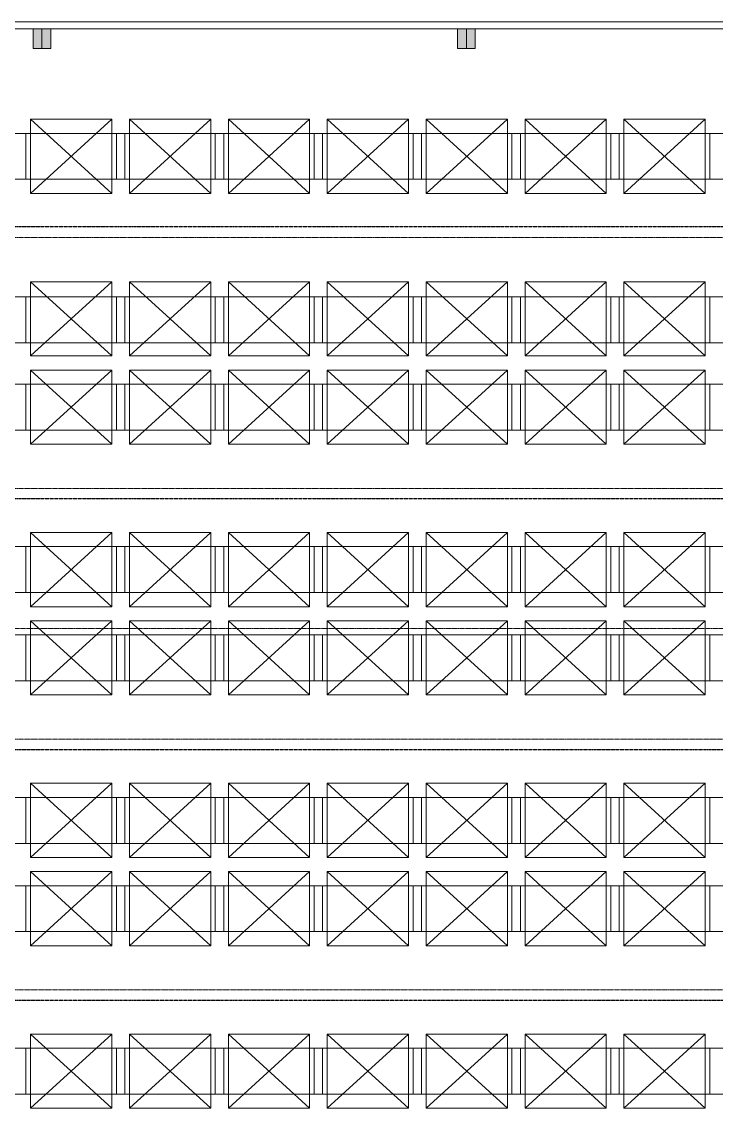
# Model space of a CAD drawing. Header units: millimetres. Extents: x -50460 to 50460, y -35640 to 35640.
# Drawn here: x -3495 to 6338, y -15590 to -210 of the extents above; entities that cross this region are included whole.
import ezdxf

# ---------------------------------------------------------------- set-up
doc = ezdxf.new("R2010")
doc.units = ezdxf.units.MM
doc.linetypes.add('双点画线', pattern=[22, 12, -2, 2, -2, 2, -2])
doc.linetypes.add('点画线', pattern=[18, 12, -2, 2, -2])
for name, color, linetype, lineweight in [('7', 30, '双点画线', 18), ('PALLET', 4, 'Continuous', 18), ('RackFrame', 5, 'Continuous', 18), ('WALL-MOVE', 6, 'Continuous', 18), ('中心线层', 1, '点画线', 18), ('尺寸线层', 4, 'Continuous', 18), ('细线', 7, 'Continuous', 18)]:
    doc.layers.add(name, color=color, linetype=linetype, lineweight=lineweight)

# ---------------------------------------------------------------- blocks, each defined once
blk = doc.blocks.new('*X261')
at = {"layer": 'PALLET', "linetype": 'Continuous', "lineweight": 18}
for p, q in [((1835, 150), (685, 1200)), ((1835, 1200), (685, 150))]:
    blk.add_line(p, q, dxfattribs=at)
blk.add_lwpolyline([(1835, 1200), (685, 1200), (685, 150), (1835, 150), (1835, 1200)], dxfattribs=at)
blk = doc.blocks.new('*X262')
at = {"layer": 'PALLET', "linetype": 'Continuous', "lineweight": 18}
for p, q in [((1835, 150), (685, 1200)), ((1835, 1200), (685, 150))]:
    blk.add_line(p, q, dxfattribs=at)
blk.add_lwpolyline([(1835, 1200), (685, 1200), (685, 150), (1835, 150), (1835, 1200)], dxfattribs=at)
blk = doc.blocks.new('*X263')
at = {"layer": 'PALLET', "linetype": 'Continuous', "lineweight": 18}
for p, q in [((1835, 150), (685, 1200)), ((1835, 1200), (685, 150))]:
    blk.add_line(p, q, dxfattribs=at)
blk.add_lwpolyline([(1835, 1200), (685, 1200), (685, 150), (1835, 150), (1835, 1200)], dxfattribs=at)
blk = doc.blocks.new('*X264')
at = {"layer": 'PALLET', "linetype": 'Continuous', "lineweight": 18}
for p, q in [((1835, 150), (685, 1200)), ((1835, 1200), (685, 150))]:
    blk.add_line(p, q, dxfattribs=at)
blk.add_lwpolyline([(1835, 1200), (685, 1200), (685, 150), (1835, 150), (1835, 1200)], dxfattribs=at)
blk = doc.blocks.new('*X265')
at = {"layer": 'PALLET', "linetype": 'Continuous', "lineweight": 18}
for p, q in [((1835, 150), (685, 1200)), ((1835, 1200), (685, 150))]:
    blk.add_line(p, q, dxfattribs=at)
blk.add_lwpolyline([(1835, 1200), (685, 1200), (685, 150), (1835, 150), (1835, 1200)], dxfattribs=at)
blk = doc.blocks.new('*X266')
at = {"layer": 'PALLET', "linetype": 'Continuous', "lineweight": 18}
for p, q in [((1835, 150), (685, 1200)), ((1835, 1200), (685, 150))]:
    blk.add_line(p, q, dxfattribs=at)
blk.add_lwpolyline([(1835, 1200), (685, 1200), (685, 150), (1835, 150), (1835, 1200)], dxfattribs=at)
blk = doc.blocks.new('*X267')
at = {"layer": 'PALLET', "linetype": 'Continuous', "lineweight": 18}
for p, q in [((1835, 150), (685, 1200)), ((1835, 1200), (685, 150))]:
    blk.add_line(p, q, dxfattribs=at)
blk.add_lwpolyline([(1835, 1200), (685, 1200), (685, 150), (1835, 150), (1835, 1200)], dxfattribs=at)
blk = doc.blocks.new('*X294')
at = {"layer": 'PALLET', "linetype": 'Continuous', "lineweight": 18}
for p, q in [((1835, 150), (685, 1200)), ((1835, 1200), (685, 150))]:
    blk.add_line(p, q, dxfattribs=at)
blk.add_lwpolyline([(1835, 1200), (685, 1200), (685, 150), (1835, 150), (1835, 1200)], dxfattribs=at)
blk = doc.blocks.new('*X295')
at = {"layer": 'PALLET', "linetype": 'Continuous', "lineweight": 18}
for p, q in [((1835, 150), (685, 1200)), ((1835, 1200), (685, 150))]:
    blk.add_line(p, q, dxfattribs=at)
blk.add_lwpolyline([(1835, 1200), (685, 1200), (685, 150), (1835, 150), (1835, 1200)], dxfattribs=at)
blk = doc.blocks.new('*X296')
at = {"layer": 'PALLET', "linetype": 'Continuous', "lineweight": 18}
for p, q in [((1835, 150), (685, 1200)), ((1835, 1200), (685, 150))]:
    blk.add_line(p, q, dxfattribs=at)
blk.add_lwpolyline([(1835, 1200), (685, 1200), (685, 150), (1835, 150), (1835, 1200)], dxfattribs=at)
blk = doc.blocks.new('*X297')
at = {"layer": 'PALLET', "linetype": 'Continuous', "lineweight": 18}
for p, q in [((1835, 150), (685, 1200)), ((1835, 1200), (685, 150))]:
    blk.add_line(p, q, dxfattribs=at)
blk.add_lwpolyline([(1835, 1200), (685, 1200), (685, 150), (1835, 150), (1835, 1200)], dxfattribs=at)
blk = doc.blocks.new('*X298')
at = {"layer": 'PALLET', "linetype": 'Continuous', "lineweight": 18}
for p, q in [((1835, 150), (685, 1200)), ((1835, 1200), (685, 150))]:
    blk.add_line(p, q, dxfattribs=at)
blk.add_lwpolyline([(1835, 1200), (685, 1200), (685, 150), (1835, 150), (1835, 1200)], dxfattribs=at)
blk = doc.blocks.new('*X299')
at = {"layer": 'PALLET', "linetype": 'Continuous', "lineweight": 18}
for p, q in [((1835, 150), (685, 1200)), ((1835, 1200), (685, 150))]:
    blk.add_line(p, q, dxfattribs=at)
blk.add_lwpolyline([(1835, 1200), (685, 1200), (685, 150), (1835, 150), (1835, 1200)], dxfattribs=at)
blk = doc.blocks.new('*X300')
at = {"layer": 'PALLET', "linetype": 'Continuous', "lineweight": 18}
for p, q in [((1835, 150), (685, 1200)), ((1835, 1200), (685, 150))]:
    blk.add_line(p, q, dxfattribs=at)
blk.add_lwpolyline([(1835, 1200), (685, 1200), (685, 150), (1835, 150), (1835, 1200)], dxfattribs=at)
blk = doc.blocks.new('*X327')
at = {"layer": 'PALLET', "linetype": 'Continuous', "lineweight": 18}
for p, q in [((1835, 150), (685, 1200)), ((1835, 1200), (685, 150))]:
    blk.add_line(p, q, dxfattribs=at)
blk.add_lwpolyline([(1835, 1200), (685, 1200), (685, 150), (1835, 150), (1835, 1200)], dxfattribs=at)
blk = doc.blocks.new('*X328')
at = {"layer": 'PALLET', "linetype": 'Continuous', "lineweight": 18}
for p, q in [((1835, 150), (685, 1200)), ((1835, 1200), (685, 150))]:
    blk.add_line(p, q, dxfattribs=at)
blk.add_lwpolyline([(1835, 1200), (685, 1200), (685, 150), (1835, 150), (1835, 1200)], dxfattribs=at)
blk = doc.blocks.new('*X329')
at = {"layer": 'PALLET', "linetype": 'Continuous', "lineweight": 18}
for p, q in [((1835, 150), (685, 1200)), ((1835, 1200), (685, 150))]:
    blk.add_line(p, q, dxfattribs=at)
blk.add_lwpolyline([(1835, 1200), (685, 1200), (685, 150), (1835, 150), (1835, 1200)], dxfattribs=at)
blk = doc.blocks.new('*X330')
at = {"layer": 'PALLET', "linetype": 'Continuous', "lineweight": 18}
for p, q in [((1835, 150), (685, 1200)), ((1835, 1200), (685, 150))]:
    blk.add_line(p, q, dxfattribs=at)
blk.add_lwpolyline([(1835, 1200), (685, 1200), (685, 150), (1835, 150), (1835, 1200)], dxfattribs=at)
blk = doc.blocks.new('*X331')
at = {"layer": 'PALLET', "linetype": 'Continuous', "lineweight": 18}
for p, q in [((1835, 150), (685, 1200)), ((1835, 1200), (685, 150))]:
    blk.add_line(p, q, dxfattribs=at)
blk.add_lwpolyline([(1835, 1200), (685, 1200), (685, 150), (1835, 150), (1835, 1200)], dxfattribs=at)
blk = doc.blocks.new('*X332')
at = {"layer": 'PALLET', "linetype": 'Continuous', "lineweight": 18}
for p, q in [((1835, 150), (685, 1200)), ((1835, 1200), (685, 150))]:
    blk.add_line(p, q, dxfattribs=at)
blk.add_lwpolyline([(1835, 1200), (685, 1200), (685, 150), (1835, 150), (1835, 1200)], dxfattribs=at)
blk = doc.blocks.new('*X333')
at = {"layer": 'PALLET', "linetype": 'Continuous', "lineweight": 18}
for p, q in [((1835, 150), (685, 1200)), ((1835, 1200), (685, 150))]:
    blk.add_line(p, q, dxfattribs=at)
blk.add_lwpolyline([(1835, 1200), (685, 1200), (685, 150), (1835, 150), (1835, 1200)], dxfattribs=at)
blk = doc.blocks.new('*X359')
at = {"layer": 'PALLET', "linetype": 'Continuous', "lineweight": 18}
for p, q in [((1835, 150), (685, 1200)), ((1835, 1200), (685, 150))]:
    blk.add_line(p, q, dxfattribs=at)
blk.add_lwpolyline([(1835, 1200), (685, 1200), (685, 150), (1835, 150), (1835, 1200)], dxfattribs=at)
blk = doc.blocks.new('*X360')
at = {"layer": 'PALLET', "linetype": 'Continuous', "lineweight": 18}
for p, q in [((1835, 150), (685, 1200)), ((1835, 1200), (685, 150))]:
    blk.add_line(p, q, dxfattribs=at)
blk.add_lwpolyline([(1835, 1200), (685, 1200), (685, 150), (1835, 150), (1835, 1200)], dxfattribs=at)
blk = doc.blocks.new('*X361')
at = {"layer": 'PALLET', "linetype": 'Continuous', "lineweight": 18}
for p, q in [((1835, 150), (685, 1200)), ((1835, 1200), (685, 150))]:
    blk.add_line(p, q, dxfattribs=at)
blk.add_lwpolyline([(1835, 1200), (685, 1200), (685, 150), (1835, 150), (1835, 1200)], dxfattribs=at)
blk = doc.blocks.new('*X362')
at = {"layer": 'PALLET', "linetype": 'Continuous', "lineweight": 18}
for p, q in [((1835, 150), (685, 1200)), ((1835, 1200), (685, 150))]:
    blk.add_line(p, q, dxfattribs=at)
blk.add_lwpolyline([(1835, 1200), (685, 1200), (685, 150), (1835, 150), (1835, 1200)], dxfattribs=at)
blk = doc.blocks.new('*X363')
at = {"layer": 'PALLET', "linetype": 'Continuous', "lineweight": 18}
for p, q in [((1835, 150), (685, 1200)), ((1835, 1200), (685, 150))]:
    blk.add_line(p, q, dxfattribs=at)
blk.add_lwpolyline([(1835, 1200), (685, 1200), (685, 150), (1835, 150), (1835, 1200)], dxfattribs=at)
blk = doc.blocks.new('*X364')
at = {"layer": 'PALLET', "linetype": 'Continuous', "lineweight": 18}
for p, q in [((1835, 150), (685, 1200)), ((1835, 1200), (685, 150))]:
    blk.add_line(p, q, dxfattribs=at)
blk.add_lwpolyline([(1835, 1200), (685, 1200), (685, 150), (1835, 150), (1835, 1200)], dxfattribs=at)
blk = doc.blocks.new('*X365')
at = {"layer": 'PALLET', "linetype": 'Continuous', "lineweight": 18}
for p, q in [((1835, 150), (685, 1200)), ((1835, 1200), (685, 150))]:
    blk.add_line(p, q, dxfattribs=at)
blk.add_lwpolyline([(1835, 1200), (685, 1200), (685, 150), (1835, 150), (1835, 1200)], dxfattribs=at)
blk = doc.blocks.new('*X391')
at = {"layer": 'PALLET', "linetype": 'Continuous', "lineweight": 18}
for p, q in [((1835, 150), (685, 1200)), ((1835, 1200), (685, 150))]:
    blk.add_line(p, q, dxfattribs=at)
blk.add_lwpolyline([(1835, 1200), (685, 1200), (685, 150), (1835, 150), (1835, 1200)], dxfattribs=at)
blk = doc.blocks.new('*X392')
at = {"layer": 'PALLET', "linetype": 'Continuous', "lineweight": 18}
for p, q in [((1835, 150), (685, 1200)), ((1835, 1200), (685, 150))]:
    blk.add_line(p, q, dxfattribs=at)
blk.add_lwpolyline([(1835, 1200), (685, 1200), (685, 150), (1835, 150), (1835, 1200)], dxfattribs=at)
blk = doc.blocks.new('*X393')
at = {"layer": 'PALLET', "linetype": 'Continuous', "lineweight": 18}
for p, q in [((1835, 150), (685, 1200)), ((1835, 1200), (685, 150))]:
    blk.add_line(p, q, dxfattribs=at)
blk.add_lwpolyline([(1835, 1200), (685, 1200), (685, 150), (1835, 150), (1835, 1200)], dxfattribs=at)
blk = doc.blocks.new('*X394')
at = {"layer": 'PALLET', "linetype": 'Continuous', "lineweight": 18}
for p, q in [((1835, 150), (685, 1200)), ((1835, 1200), (685, 150))]:
    blk.add_line(p, q, dxfattribs=at)
blk.add_lwpolyline([(1835, 1200), (685, 1200), (685, 150), (1835, 150), (1835, 1200)], dxfattribs=at)
blk = doc.blocks.new('*X395')
at = {"layer": 'PALLET', "linetype": 'Continuous', "lineweight": 18}
for p, q in [((1835, 150), (685, 1200)), ((1835, 1200), (685, 150))]:
    blk.add_line(p, q, dxfattribs=at)
blk.add_lwpolyline([(1835, 1200), (685, 1200), (685, 150), (1835, 150), (1835, 1200)], dxfattribs=at)
blk = doc.blocks.new('*X396')
at = {"layer": 'PALLET', "linetype": 'Continuous', "lineweight": 18}
for p, q in [((1835, 150), (685, 1200)), ((1835, 1200), (685, 150))]:
    blk.add_line(p, q, dxfattribs=at)
blk.add_lwpolyline([(1835, 1200), (685, 1200), (685, 150), (1835, 150), (1835, 1200)], dxfattribs=at)
blk = doc.blocks.new('*X397')
at = {"layer": 'PALLET', "linetype": 'Continuous', "lineweight": 18}
for p, q in [((1835, 150), (685, 1200)), ((1835, 1200), (685, 150))]:
    blk.add_line(p, q, dxfattribs=at)
blk.add_lwpolyline([(1835, 1200), (685, 1200), (685, 150), (1835, 150), (1835, 1200)], dxfattribs=at)
blk = doc.blocks.new('*X423')
at = {"layer": 'PALLET', "linetype": 'Continuous', "lineweight": 18}
for p, q in [((1835, 150), (685, 1200)), ((1835, 1200), (685, 150))]:
    blk.add_line(p, q, dxfattribs=at)
blk.add_lwpolyline([(1835, 1200), (685, 1200), (685, 150), (1835, 150), (1835, 1200)], dxfattribs=at)
blk = doc.blocks.new('*X424')
at = {"layer": 'PALLET', "linetype": 'Continuous', "lineweight": 18}
for p, q in [((1835, 150), (685, 1200)), ((1835, 1200), (685, 150))]:
    blk.add_line(p, q, dxfattribs=at)
blk.add_lwpolyline([(1835, 1200), (685, 1200), (685, 150), (1835, 150), (1835, 1200)], dxfattribs=at)
blk = doc.blocks.new('*X425')
at = {"layer": 'PALLET', "linetype": 'Continuous', "lineweight": 18}
for p, q in [((1835, 150), (685, 1200)), ((1835, 1200), (685, 150))]:
    blk.add_line(p, q, dxfattribs=at)
blk.add_lwpolyline([(1835, 1200), (685, 1200), (685, 150), (1835, 150), (1835, 1200)], dxfattribs=at)
blk = doc.blocks.new('*X426')
at = {"layer": 'PALLET', "linetype": 'Continuous', "lineweight": 18}
for p, q in [((1835, 150), (685, 1200)), ((1835, 1200), (685, 150))]:
    blk.add_line(p, q, dxfattribs=at)
blk.add_lwpolyline([(1835, 1200), (685, 1200), (685, 150), (1835, 150), (1835, 1200)], dxfattribs=at)
blk = doc.blocks.new('*X427')
at = {"layer": 'PALLET', "linetype": 'Continuous', "lineweight": 18}
for p, q in [((1835, 150), (685, 1200)), ((1835, 1200), (685, 150))]:
    blk.add_line(p, q, dxfattribs=at)
blk.add_lwpolyline([(1835, 1200), (685, 1200), (685, 150), (1835, 150), (1835, 1200)], dxfattribs=at)
blk = doc.blocks.new('*X428')
at = {"layer": 'PALLET', "linetype": 'Continuous', "lineweight": 18}
for p, q in [((1835, 150), (685, 1200)), ((1835, 1200), (685, 150))]:
    blk.add_line(p, q, dxfattribs=at)
blk.add_lwpolyline([(1835, 1200), (685, 1200), (685, 150), (1835, 150), (1835, 1200)], dxfattribs=at)
blk = doc.blocks.new('*X429')
at = {"layer": 'PALLET', "linetype": 'Continuous', "lineweight": 18}
for p, q in [((1835, 150), (685, 1200)), ((1835, 1200), (685, 150))]:
    blk.add_line(p, q, dxfattribs=at)
blk.add_lwpolyline([(1835, 1200), (685, 1200), (685, 150), (1835, 150), (1835, 1200)], dxfattribs=at)
blk = doc.blocks.new('*X455')
at = {"layer": 'PALLET', "linetype": 'Continuous', "lineweight": 18}
for p, q in [((1835, 150), (685, 1200)), ((1835, 1200), (685, 150))]:
    blk.add_line(p, q, dxfattribs=at)
blk.add_lwpolyline([(1835, 1200), (685, 1200), (685, 150), (1835, 150), (1835, 1200)], dxfattribs=at)
blk = doc.blocks.new('*X456')
at = {"layer": 'PALLET', "linetype": 'Continuous', "lineweight": 18}
for p, q in [((1835, 150), (685, 1200)), ((1835, 1200), (685, 150))]:
    blk.add_line(p, q, dxfattribs=at)
blk.add_lwpolyline([(1835, 1200), (685, 1200), (685, 150), (1835, 150), (1835, 1200)], dxfattribs=at)
blk = doc.blocks.new('*X457')
at = {"layer": 'PALLET', "linetype": 'Continuous', "lineweight": 18}
for p, q in [((1835, 150), (685, 1200)), ((1835, 1200), (685, 150))]:
    blk.add_line(p, q, dxfattribs=at)
blk.add_lwpolyline([(1835, 1200), (685, 1200), (685, 150), (1835, 150), (1835, 1200)], dxfattribs=at)
blk = doc.blocks.new('*X458')
at = {"layer": 'PALLET', "linetype": 'Continuous', "lineweight": 18}
for p, q in [((1835, 150), (685, 1200)), ((1835, 1200), (685, 150))]:
    blk.add_line(p, q, dxfattribs=at)
blk.add_lwpolyline([(1835, 1200), (685, 1200), (685, 150), (1835, 150), (1835, 1200)], dxfattribs=at)
blk = doc.blocks.new('*X459')
at = {"layer": 'PALLET', "linetype": 'Continuous', "lineweight": 18}
for p, q in [((1835, 150), (685, 1200)), ((1835, 1200), (685, 150))]:
    blk.add_line(p, q, dxfattribs=at)
blk.add_lwpolyline([(1835, 1200), (685, 1200), (685, 150), (1835, 150), (1835, 1200)], dxfattribs=at)
blk = doc.blocks.new('*X460')
at = {"layer": 'PALLET', "linetype": 'Continuous', "lineweight": 18}
for p, q in [((1835, 150), (685, 1200)), ((1835, 1200), (685, 150))]:
    blk.add_line(p, q, dxfattribs=at)
blk.add_lwpolyline([(1835, 1200), (685, 1200), (685, 150), (1835, 150), (1835, 1200)], dxfattribs=at)
blk = doc.blocks.new('*X461')
at = {"layer": 'PALLET', "linetype": 'Continuous', "lineweight": 18}
for p, q in [((1835, 150), (685, 1200)), ((1835, 1200), (685, 150))]:
    blk.add_line(p, q, dxfattribs=at)
blk.add_lwpolyline([(1835, 1200), (685, 1200), (685, 150), (1835, 150), (1835, 1200)], dxfattribs=at)
blk = doc.blocks.new('*X487')
at = {"layer": 'PALLET', "linetype": 'Continuous', "lineweight": 18}
for p, q in [((1835, 150), (685, 1200)), ((1835, 1200), (685, 150))]:
    blk.add_line(p, q, dxfattribs=at)
blk.add_lwpolyline([(1835, 1200), (685, 1200), (685, 150), (1835, 150), (1835, 1200)], dxfattribs=at)
blk = doc.blocks.new('*X488')
at = {"layer": 'PALLET', "linetype": 'Continuous', "lineweight": 18}
for p, q in [((1835, 150), (685, 1200)), ((1835, 1200), (685, 150))]:
    blk.add_line(p, q, dxfattribs=at)
blk.add_lwpolyline([(1835, 1200), (685, 1200), (685, 150), (1835, 150), (1835, 1200)], dxfattribs=at)
blk = doc.blocks.new('*X489')
at = {"layer": 'PALLET', "linetype": 'Continuous', "lineweight": 18}
for p, q in [((1835, 150), (685, 1200)), ((1835, 1200), (685, 150))]:
    blk.add_line(p, q, dxfattribs=at)
blk.add_lwpolyline([(1835, 1200), (685, 1200), (685, 150), (1835, 150), (1835, 1200)], dxfattribs=at)
blk = doc.blocks.new('*X490')
at = {"layer": 'PALLET', "linetype": 'Continuous', "lineweight": 18}
for p, q in [((1835, 150), (685, 1200)), ((1835, 1200), (685, 150))]:
    blk.add_line(p, q, dxfattribs=at)
blk.add_lwpolyline([(1835, 1200), (685, 1200), (685, 150), (1835, 150), (1835, 1200)], dxfattribs=at)
blk = doc.blocks.new('*X491')
at = {"layer": 'PALLET', "linetype": 'Continuous', "lineweight": 18}
for p, q in [((1835, 150), (685, 1200)), ((1835, 1200), (685, 150))]:
    blk.add_line(p, q, dxfattribs=at)
blk.add_lwpolyline([(1835, 1200), (685, 1200), (685, 150), (1835, 150), (1835, 1200)], dxfattribs=at)
blk = doc.blocks.new('*X492')
at = {"layer": 'PALLET', "linetype": 'Continuous', "lineweight": 18}
for p, q in [((1835, 150), (685, 1200)), ((1835, 1200), (685, 150))]:
    blk.add_line(p, q, dxfattribs=at)
blk.add_lwpolyline([(1835, 1200), (685, 1200), (685, 150), (1835, 150), (1835, 1200)], dxfattribs=at)
blk = doc.blocks.new('*X493')
at = {"layer": 'PALLET', "linetype": 'Continuous', "lineweight": 18}
for p, q in [((1835, 150), (685, 1200)), ((1835, 1200), (685, 150))]:
    blk.add_line(p, q, dxfattribs=at)
blk.add_lwpolyline([(1835, 1200), (685, 1200), (685, 150), (1835, 150), (1835, 1200)], dxfattribs=at)
blk = doc.blocks.new('*X1056')
at = {"layer": '尺寸线层'}
h = blk.add_hatch(color=256, dxfattribs=at)
h.paths.add_polyline_path([(-125, 0), (-125, -166), (-125, -280), (0, -280), (0, 0)], flags=0)
h.paths.add_polyline_path([(0, 0), (0, -141), (0, -280), (125, -280), (125, 0)], flags=0)
for p, q in [((-125, 0), (125, 0)), ((0, -280), (0, 0)), ((125, 0), (125, -280)), ((-125, -280), (-125, 0)), ((125, -280), (-125, -280))]:
    blk.add_line(p, q, dxfattribs=at)
blk = doc.blocks.new('*X1057')
at = {"layer": '尺寸线层'}
h = blk.add_hatch(color=256, dxfattribs=at)
h.paths.add_polyline_path([(-125, 0), (-125, -166), (-125, -280), (0, -280), (0, 0)], flags=0)
h.paths.add_polyline_path([(0, 0), (0, -141), (0, -280), (125, -280), (125, 0)], flags=0)
for p, q in [((-125, 0), (125, 0)), ((0, -280), (0, 0)), ((125, 0), (125, -280)), ((-125, -280), (-125, 0)), ((125, -280), (-125, -280))]:
    blk.add_line(p, q, dxfattribs=at)
blk = doc.blocks.new('*X1049')
at = {"layer": '尺寸线层'}
for name, p in [('*X1056', (-24040, 0)), ('*X1057', (-18030, 0))]:
    blk.add_blockref(name, p, dxfattribs=at)

msp = doc.modelspace()

# ---------------------------------------------------------------- linework, layer by layer
at = {"layer": '7', "linetype": '双点画线', "lineweight": 25}
for p, q in [((17505.258, -3114.726), (-36151.139, -3114.726)), ((17505.258, -6964.726), (-36301.742, -6964.726)), ((17505.258, -10514.726), (-36301.742, -10514.726)), ((17505.258, -14064.726), (-36301.742, -14064.726))]:
    msp.add_line(p, q, dxfattribs=at)
at = {"layer": 'RackFrame'}
for p, q in [((-32954.742, -1789.726), (14765.258, -1789.726)), ((-3434.742, -2439.726), (-3434.742, -1789.726)), ((-2154.742, -2439.726), (-2154.742, -1789.726)), ((-2034.742, -2439.726), (-2034.742, -1789.726)), ((-754.742, -2439.726), (-754.742, -1789.726)), ((-634.742, -2439.726), (-634.742, -1789.726)), ((645.258, -2439.726), (645.258, -1789.726)), ((765.258, -2439.726), (765.258, -1789.726)), ((2045.258, -2439.726), (2045.258, -1789.726)), ((2165.258, -2439.726), (2165.258, -1789.726)), ((3445.258, -2439.726), (3445.258, -1789.726)), ((3565.258, -2439.726), (3565.258, -1789.726)), ((4845.258, -2439.726), (4845.258, -1789.726)), ((4965.258, -2439.726), (4965.258, -1789.726)), ((6245.258, -2439.726), (6245.258, -1789.726)), ((-32954.742, -2439.726), (14765.258, -2439.726)), ((-32954.742, -4103.991), (14765.258, -4103.991)), ((-3434.742, -4753.991), (-3434.742, -4103.991)), ((-2154.742, -4753.991), (-2154.742, -4103.991)), ((-2034.742, -4753.991), (-2034.742, -4103.991)), ((-754.742, -4753.991), (-754.742, -4103.991)), ((-634.742, -4753.991), (-634.742, -4103.991)), ((645.258, -4753.991), (645.258, -4103.991)), ((765.258, -4753.991), (765.258, -4103.991)), ((2045.258, -4753.991), (2045.258, -4103.991)), ((2165.258, -4753.991), (2165.258, -4103.991)), ((3445.258, -4753.991), (3445.258, -4103.991)), ((3565.258, -4753.991), (3565.258, -4103.991)), ((4845.258, -4753.991), (4845.258, -4103.991)), ((4965.258, -4753.991), (4965.258, -4103.991)), ((6245.258, -4753.991), (6245.258, -4103.991)), ((-32954.742, -4753.991), (14765.258, -4753.991)), ((-32954.742, -5339.726), (14765.258, -5339.726)), ((-3434.742, -5989.726), (-3434.742, -5339.726)), ((-2154.742, -5989.726), (-2154.742, -5339.726)), ((-2034.742, -5989.726), (-2034.742, -5339.726)), ((-754.742, -5989.726), (-754.742, -5339.726)), ((-634.742, -5989.726), (-634.742, -5339.726)), ((645.258, -5989.726), (645.258, -5339.726)), ((765.258, -5989.726), (765.258, -5339.726)), ((2045.258, -5989.726), (2045.258, -5339.726)), ((2165.258, -5989.726), (2165.258, -5339.726)), ((3445.258, -5989.726), (3445.258, -5339.726)), ((3565.258, -5989.726), (3565.258, -5339.726)), ((4845.258, -5989.726), (4845.258, -5339.726)), ((4965.258, -5989.726), (4965.258, -5339.726)), ((6245.258, -5989.726), (6245.258, -5339.726)), ((-32954.742, -5989.726), (14765.258, -5989.726)), ((-32954.742, -7639.726), (14765.258, -7639.726)), ((-3434.742, -8289.726), (-3434.742, -7639.726)), ((-2154.742, -8289.726), (-2154.742, -7639.726)), ((-2034.742, -8289.726), (-2034.742, -7639.726)), ((-754.742, -8289.726), (-754.742, -7639.726)), ((-634.742, -8289.726), (-634.742, -7639.726)), ((645.258, -8289.726), (645.258, -7639.726)), ((765.258, -8289.726), (765.258, -7639.726)), ((2045.258, -8289.726), (2045.258, -7639.726)), ((2165.258, -8289.726), (2165.258, -7639.726)), ((3445.258, -8289.726), (3445.258, -7639.726)), ((3565.258, -8289.726), (3565.258, -7639.726)), ((4845.258, -8289.726), (4845.258, -7639.726)), ((4965.258, -8289.726), (4965.258, -7639.726)), ((6245.258, -8289.726), (6245.258, -7639.726)), ((-32954.742, -8289.726), (14765.258, -8289.726)), ((-32954.742, -8889.726), (14765.258, -8889.726)), ((-3434.742, -9539.726), (-3434.742, -8889.726)), ((-2154.742, -9539.726), (-2154.742, -8889.726)), ((-2034.742, -9539.726), (-2034.742, -8889.726)), ((-754.742, -9539.726), (-754.742, -8889.726)), ((-634.742, -9539.726), (-634.742, -8889.726)), ((645.258, -9539.726), (645.258, -8889.726)), ((765.258, -9539.726), (765.258, -8889.726)), ((2045.258, -9539.726), (2045.258, -8889.726)), ((2165.258, -9539.726), (2165.258, -8889.726)), ((3445.258, -9539.726), (3445.258, -8889.726)), ((3565.258, -9539.726), (3565.258, -8889.726)), ((4845.258, -9539.726), (4845.258, -8889.726)), ((4965.258, -9539.726), (4965.258, -8889.726)), ((6245.258, -9539.726), (6245.258, -8889.726)), ((-32954.742, -9539.726), (14765.258, -9539.726)), ((-32954.742, -11189.726), (14765.258, -11189.726)), ((-3434.742, -11839.726), (-3434.742, -11189.726)), ((-2154.742, -11839.726), (-2154.742, -11189.726)), ((-2034.742, -11839.726), (-2034.742, -11189.726)), ((-754.742, -11839.726), (-754.742, -11189.726)), ((-634.742, -11839.726), (-634.742, -11189.726)), ((645.258, -11839.726), (645.258, -11189.726)), ((765.258, -11839.726), (765.258, -11189.726)), ((2045.258, -11839.726), (2045.258, -11189.726)), ((2165.258, -11839.726), (2165.258, -11189.726)), ((3445.258, -11839.726), (3445.258, -11189.726)), ((3565.258, -11839.726), (3565.258, -11189.726)), ((4845.258, -11839.726), (4845.258, -11189.726)), ((4965.258, -11839.726), (4965.258, -11189.726)), ((6245.258, -11839.726), (6245.258, -11189.726)), ((-32954.742, -11839.726), (14765.258, -11839.726)), ((-32954.742, -12439.726), (14765.258, -12439.726)), ((-3434.742, -13089.726), (-3434.742, -12439.726)), ((-2154.742, -13089.726), (-2154.742, -12439.726)), ((-2034.742, -13089.726), (-2034.742, -12439.726)), ((-754.742, -13089.726), (-754.742, -12439.726)), ((-634.742, -13089.726), (-634.742, -12439.726)), ((645.258, -13089.726), (645.258, -12439.726)), ((765.258, -13089.726), (765.258, -12439.726)), ((2045.258, -13089.726), (2045.258, -12439.726)), ((2165.258, -13089.726), (2165.258, -12439.726)), ((3445.258, -13089.726), (3445.258, -12439.726)), ((3565.258, -13089.726), (3565.258, -12439.726)), ((4845.258, -13089.726), (4845.258, -12439.726)), ((4965.258, -13089.726), (4965.258, -12439.726)), ((6245.258, -13089.726), (6245.258, -12439.726)), ((-32954.742, -13089.726), (14765.258, -13089.726)), ((-32954.742, -14739.726), (14765.258, -14739.726)), ((-3434.742, -15389.726), (-3434.742, -14739.726)), ((-2154.742, -15389.726), (-2154.742, -14739.726)), ((-2034.742, -15389.726), (-2034.742, -14739.726)), ((-754.742, -15389.726), (-754.742, -14739.726)), ((-634.742, -15389.726), (-634.742, -14739.726)), ((645.258, -15389.726), (645.258, -14739.726)), ((765.258, -15389.726), (765.258, -14739.726)), ((2045.258, -15389.726), (2045.258, -14739.726)), ((2165.258, -15389.726), (2165.258, -14739.726)), ((3445.258, -15389.726), (3445.258, -14739.726)), ((3565.258, -15389.726), (3565.258, -14739.726)), ((4845.258, -15389.726), (4845.258, -14739.726)), ((4965.258, -15389.726), (4965.258, -14739.726)), ((6245.258, -15389.726), (6245.258, -14739.726)), ((-32954.742, -15389.726), (14765.258, -15389.726))]:
    msp.add_line(p, q, dxfattribs=at)
at = {"layer": 'WALL-MOVE'}
for p, q in [((-10844.742, -209.726), (21055.258, -209.726)), ((-10844.742, -309.726), (21055.258, -309.726))]:
    msp.add_line(p, q, dxfattribs=at)
at = {"layer": '中心线层'}
for p, q in [((-32954.742, -3264.726), (14765.258, -3264.726)), ((-32954.742, -6814.726), (14765.258, -6814.726)), ((-12347.742, -8799.726), (21008.258, -8799.726)), ((-32954.742, -10364.726), (14765.258, -10364.726)), ((-32954.742, -13914.726), (14765.258, -13914.726))]:
    msp.add_line(p, q, dxfattribs=at)

# ---------------------------------------------------------------- block references
at = {"layer": '尺寸线层'}
msp.add_blockref('*X1049', (20830.258, -309.726), dxfattribs=at)
at = {"layer": '细线'}
for name, p in [('*X267', (-4054.742, -2789.726)), ('*X266', (-2654.742, -2789.726)), ('*X265', (-1254.742, -2789.726)), ('*X264', (145.258, -2789.726)), ('*X263', (1545.258, -2789.726)), ('*X262', (2945.258, -2789.726)), ('*X261', (4345.258, -2789.726)), ('*X300', (-4054.742, -5089.726)), ('*X299', (-2654.742, -5089.726)), ('*X298', (-1254.742, -5089.726)), ('*X297', (145.258, -5089.726)), ('*X296', (1545.258, -5089.726)), ('*X295', (2945.258, -5089.726)), ('*X294', (4345.258, -5089.726)), ('*X333', (-4054.742, -6339.726)), ('*X332', (-2654.742, -6339.726)), ('*X331', (-1254.742, -6339.726)), ('*X330', (145.258, -6339.726)), ('*X329', (1545.258, -6339.726)), ('*X328', (2945.258, -6339.726)), ('*X327', (4345.258, -6339.726)), ('*X365', (-4054.742, -8639.726)), ('*X364', (-2654.742, -8639.726)), ('*X363', (-1254.742, -8639.726)), ('*X362', (145.258, -8639.726)), ('*X361', (1545.258, -8639.726)), ('*X360', (2945.258, -8639.726)), ('*X359', (4345.258, -8639.726)), ('*X397', (-4054.742, -9889.726)), ('*X396', (-2654.742, -9889.726)), ('*X395', (-1254.742, -9889.726)), ('*X394', (145.258, -9889.726)), ('*X393', (1545.258, -9889.726)), ('*X392', (2945.258, -9889.726)), ('*X391', (4345.258, -9889.726)), ('*X429', (-4054.742, -12189.726)), ('*X428', (-2654.742, -12189.726)), ('*X427', (-1254.742, -12189.726)), ('*X426', (145.258, -12189.726)), ('*X425', (1545.258, -12189.726)), ('*X424', (2945.258, -12189.726)), ('*X423', (4345.258, -12189.726)), ('*X461', (-4054.742, -13439.726)), ('*X460', (-2654.742, -13439.726)), ('*X459', (-1254.742, -13439.726)), ('*X458', (145.258, -13439.726)), ('*X457', (1545.258, -13439.726)), ('*X456', (2945.258, -13439.726)), ('*X455', (4345.258, -13439.726)), ('*X493', (-4054.742, -15739.726)), ('*X492', (-2654.742, -15739.726)), ('*X491', (-1254.742, -15739.726)), ('*X490', (145.258, -15739.726)), ('*X489', (1545.258, -15739.726)), ('*X488', (2945.258, -15739.726)), ('*X487', (4345.258, -15739.726))]:
    msp.add_blockref(name, p, dxfattribs=at)

doc.saveas('drawing.dxf')
